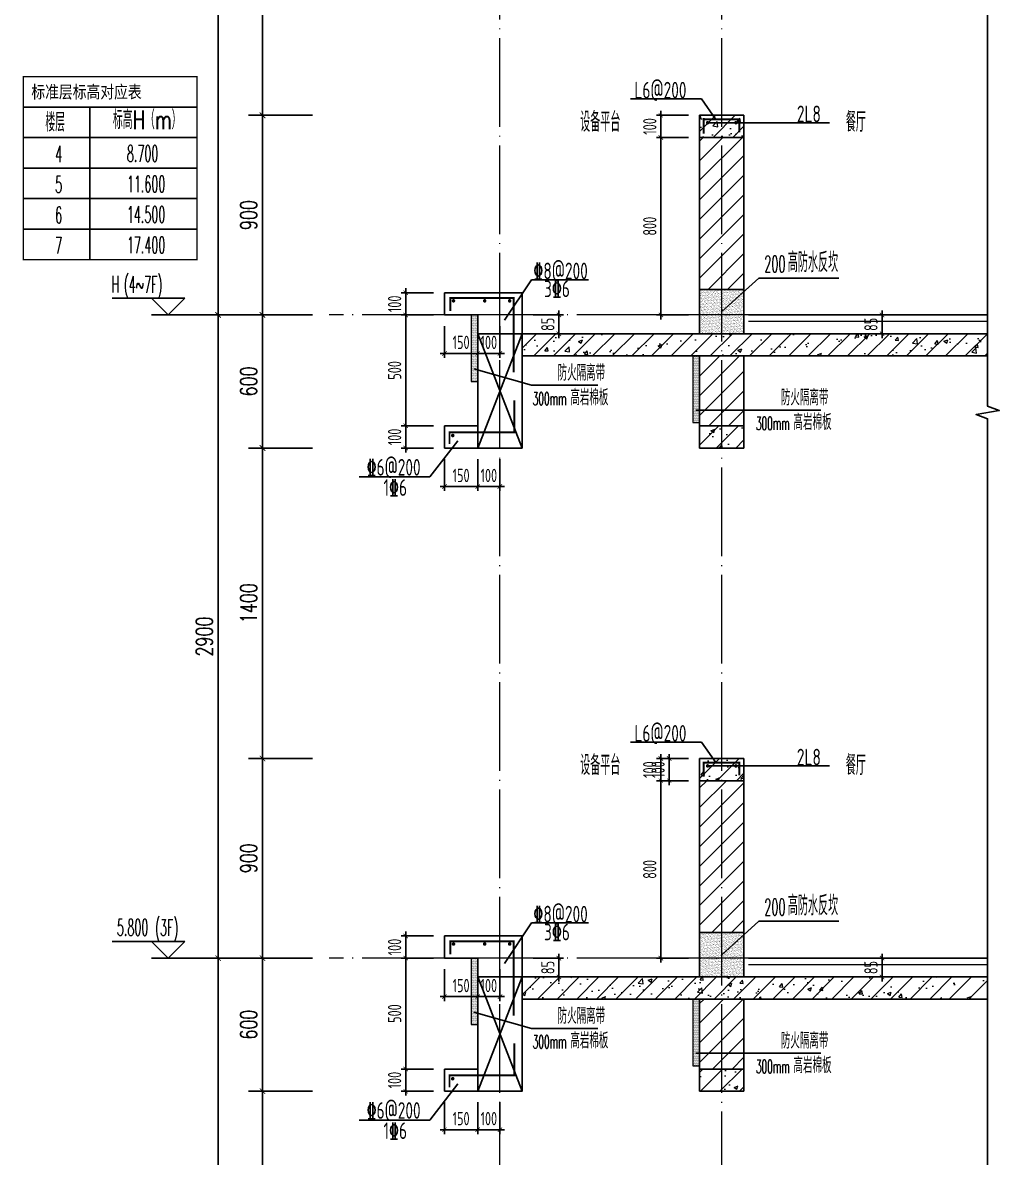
# Model space of a CAD drawing. Extents: x -1058961 to 23600, y -449123 to 2751847.
# Drawn here: x -32614 to -28212, y -28001 to -22885 of the extents above; entities that cross this region are included whole.
import ezdxf

# ---------------------------------------------------------------- set-up
doc = ezdxf.new("R2010")
doc.units = 0
doc.header["$LTSCALE"] = 1000
doc.linetypes.add('DOTE', pattern=[2.42, 2, -0.2, 0.02, -0.2])
doc.layers.get('0').update_dxf_attribs({"linetype": 'CONTINUOUS'})
doc.layers.get('DEFPOINTS').update_dxf_attribs({"linetype": 'CONTINUOUS'})
for name, color, linetype in [('C-Sheet-图框', 101, 'CONTINUOUS'), ('DIM', 2, 'CONTINUOUS'), ('DIM_ELEV', 3, 'CONTINUOUS'), ('DIM_IDEN', 67, 'CONTINUOUS'), ('DIM_SYMB', 3, 'CONTINUOUS'), ('PUB_DIM', 3, 'CONTINUOUS'), ('PUB_TEXT', 2, 'CONTINUOUS'), ('REIN', 6, 'CONTINUOUS'), ('S-大样-砼线', 7, 'CONTINUOUS'), ('S-引出线', 40, 'CONTINUOUS'), ('TEXT', 2, 'CONTINUOUS'), ('WALL', 5, 'CONTINUOUS'), ('看线', 251, 'CONTINUOUS'), ('立面-看线', 251, 'CONTINUOUS')]:
    doc.layers.add(name, color=color, linetype=linetype)
for name, color, linetype, lineweight in [('DOTE', 19, 'DOTE', 9), ('PUB_HATCH', 8, 'CONTINUOUS', 9), ('内粉刷', 37, 'CONTINUOUS', 9)]:
    doc.layers.add(name, color=color, linetype=linetype, lineweight=lineweight)
doc.styles.add('_TCH_DIM', font='SIMPLEX.shx', dxfattribs={"width": 0.7, "bigfont": 'GBCBIG.shx'})
doc.styles.add('_TCH_DIM_T3', font='SIMPLEX', dxfattribs={"width": 0.705882, "bigfont": 'GBCBIG'})
doc.styles.add('DIM_FONT_T3', font='SIMPLEX', dxfattribs={"width": 0.705882, "bigfont": 'GBCBIG'})
doc.styles.add('TSSD_DIMENSION', font='Tssdeng.shx', dxfattribs={"width": 0.7, "bigfont": 'tssdchn.shx'})
doc.styles.add('TSSD_REIN', font='tssdeng.shx', dxfattribs={"width": 0.7, "height": 300, "bigfont": 'tssdchn.shx'})
doc.styles.add('w', font='tssdeng.shx', dxfattribs={"width": 0.8, "bigfont": 'tssdchn.shx'})
doc.styles.add('宋体', font='', dxfattribs={"height": 50})
doc.styles.get('宋体').set_extended_font_data('SimSun')
doc.dimstyles.new('_TCH_ARCH&&25', dxfattribs={"dimtxt": 74.375, "dimasz": 25, "dimexe": 62.5, "dimexo": 75, "dimgap": 25, "dimtad": 1, "dimdec": 0, "dimzin": 0, "dimdsep": 46, "dimtxsty": '_TCH_DIM_T3', "dimblk": 'ARCHTICK', "dimcen": 0.09, "dimclrt": 7, "dimazin": 0, "dimtfac": 1, "dimtdec": 0, "dimtix": 1, "dimtmove": 2, "dimatfit": 3, "dimldrblk": 'ARCHTICK', "dimfxl": 0, "dimtolj": 1, "dimtzin": 0, "dimarcsym": 0})
doc.dimstyles.new('TSSD_20_20', dxfattribs={"dimtxt": 60, "dimasz": 20, "dimexe": 20, "dimexo": 50, "dimgap": 20, "dimtad": 1, "dimdec": 0, "dimzin": 0, "dimdsep": 46, "dimtxsty": 'TSSD_DIMENSION', "dimblk": 'ARCHTICK', "dimblk1": 'ARCHTICK', "dimblk2": 'ARCHTICK', "dimcen": 0, "dimdle": 20, "dimclrt": 7, "dimadec": 0, "dimazin": 0, "dimtfac": 1, "dimtdec": 0, "dimtix": 1, "dimtmove": 2, "dimatfit": 3, "dimfxl": 0, "dimtolj": 1, "dimtzin": 0, "dimarcsym": 0})
pattern_1 = [(45, (0, 0), (-44.194174, 44.194174), []), (50, (0, 0), (179.315046, -15.688034), [18.75, -206.25]), (355, (0, 0), (-34.687833, 188.048033), [15, -165]), (100.4514, (14.94, -1.3), (144.627345, 172.359886), [15.935047, -175.285528]), (46.1842, (0, 50), (266.81026, -41.379754), [28.125, -309.375]), (96.6356, (22.23, 46.55), (233.665676, 243.52947), [23.90257, -262.92825]), (351.1842, (0, 50), (233.66549, 243.52965), [22.5, -247.5]), (21, (25, 37.5), (149.226763, -100.654723), [18.75, -206.25]), (326, (25, 37.5), (60.828833, 181.28751), [15, -165]), (71.4514, (37.44, 29.11), (210.055657, 80.632624), [15.935047, -175.285528]), (37.5, (0, 0), (3.039964, 83.2234635), [0, -163, 0, -167.5, 0, -165.625]), (7.5, (0, 0), (65.767384, 98.602928), [0, -95.5, 0, -159.25, 0, -63.125]), (327.5, (-55.75, 0), (133.455609, -5.638718), [0, -62.5, 0, -195, 0, -258.75]), (317.5, (-80.75, 0), (145.796542, 25.026246), [0, -81.25, 0, -129.5, 0, -183.75])]
pattern_2 = [(45, (0, 44.88), (-44.1941915, 44.1941915), [])]

# ---------------------------------------------------------------- blocks, each defined once
blk = doc.blocks.new('_ArchTick')
at = {"color": 0, "linetype": 'ByBlock', "const_width": 0.15}
blk.add_lwpolyline([(-0.5, -0.5), (0.5, 0.5)], dxfattribs=at)
blk = doc.blocks.new('*D3265')
at = {"layer": 'DEFPOINTS', "color": 0}
for p in [(984614.8, -160825.8), (984789.4, -160825.8), (984789.4, -160925.8)]:
    blk.add_point(p, dxfattribs=at)
at = {"layer": 'DIM', "color": 0, "lineweight": -2}
for p, q in [((984739.4, -160825.8), (984594.8, -160825.8)), ((984614.8, -160825.8), (984614.8, -160805.8)), ((984614.8, -160925.8), (984614.8, -160825.8)), ((984739.4, -160925.8), (984594.8, -160925.8)), ((984614.8, -160925.8), (984614.8, -160945.8))]:
    blk.add_line(p, q, dxfattribs=at)
at = {"layer": 'DIM', "color": 0, "lineweight": -2, "xscale": 20, "yscale": 20, "zscale": 20}
for p, rotation in [((984614.8, -160825.8), 270), ((984614.8, -160925.8), 90)]:
    blk.add_blockref('_ArchTick', p, dxfattribs=dict(at, rotation=rotation))
at = {"layer": 'DIM', "color": 7, "insert": (984564.8, -160875.8), "char_height": 60, "attachment_point": 5, "rotation": 90, "style": 'TSSD_DIMENSION'}
blk.add_mtext('\\A1;100', dxfattribs=at)
blk = doc.blocks.new('*D3266')
at = {"layer": 'DEFPOINTS', "color": 0}
for p in [(984614.8, -160925.8), (984789.4, -160925.8), (984789.4, -161425.8)]:
    blk.add_point(p, dxfattribs=at)
at = {"layer": 'DIM', "color": 0, "lineweight": -2}
for p, q in [((984739.4, -160925.8), (984594.8, -160925.8)), ((984614.8, -161445.8), (984614.8, -160905.8)), ((984739.4, -161425.8), (984594.8, -161425.8))]:
    blk.add_line(p, q, dxfattribs=at)
at = {"layer": 'DIM', "color": 0, "lineweight": -2, "xscale": 20, "yscale": 20, "zscale": 20}
for p, rotation in [((984614.8, -160925.8), 90), ((984614.8, -161425.8), 270)]:
    blk.add_blockref('_ArchTick', p, dxfattribs=dict(at, rotation=rotation))
at = {"layer": 'DIM', "color": 7, "insert": (984564.8, -161175.8), "char_height": 60, "attachment_point": 5, "rotation": 90, "style": 'TSSD_DIMENSION'}
blk.add_mtext('\\A1;500', dxfattribs=at)
blk = doc.blocks.new('*D3267')
at = {"layer": 'DEFPOINTS', "color": 0}
for p in [(984614.8, -161425.8), (984789.4, -161425.8), (984789.4, -161525.8)]:
    blk.add_point(p, dxfattribs=at)
at = {"layer": 'DIM', "color": 0, "lineweight": -2}
for p, q in [((984739.4, -161425.8), (984594.8, -161425.8)), ((984614.8, -161425.8), (984614.8, -161405.8)), ((984614.8, -161525.8), (984614.8, -161425.8)), ((984739.4, -161525.8), (984594.8, -161525.8)), ((984614.8, -161525.8), (984614.8, -161545.8))]:
    blk.add_line(p, q, dxfattribs=at)
at = {"layer": 'DIM', "color": 0, "lineweight": -2, "xscale": 20, "yscale": 20, "zscale": 20}
for p, rotation in [((984614.8, -161425.8), 270), ((984614.8, -161525.8), 90)]:
    blk.add_blockref('_ArchTick', p, dxfattribs=dict(at, rotation=rotation))
at = {"layer": 'DIM', "color": 7, "insert": (984564.8, -161475.8), "char_height": 60, "attachment_point": 5, "rotation": 90, "style": 'TSSD_DIMENSION'}
blk.add_mtext('\\A1;100', dxfattribs=at)
blk = doc.blocks.new('*D3268')
at = {"layer": 'DEFPOINTS', "color": 0}
for p in [(984789.4, -161525.8), (984939.4, -161525.8), (984939.4, -161699.5)]:
    blk.add_point(p, dxfattribs=at)
at = {"layer": 'DIM', "color": 0, "lineweight": -2}
for p, q in [((984789.4, -161575.8), (984789.4, -161719.5)), ((984939.4, -161575.8), (984939.4, -161719.5)), ((984769.4, -161699.5), (984959.4, -161699.5))]:
    blk.add_line(p, q, dxfattribs=at)
at = {"layer": 'DIM', "color": 0, "lineweight": -2, "xscale": 20, "yscale": 20, "zscale": 20, "rotation": 180}
blk.add_blockref('_ArchTick', (984789.4, -161699.5), dxfattribs=at)
at = {"layer": 'DIM', "color": 0, "lineweight": -2, "xscale": 20, "yscale": 20, "zscale": 20}
blk.add_blockref('_ArchTick', (984939.4, -161699.5), dxfattribs=at)
at = {"layer": 'DIM', "color": 7, "insert": (984864.4, -161649.5), "char_height": 60, "attachment_point": 5, "style": 'TSSD_DIMENSION'}
blk.add_mtext('\\A1;150', dxfattribs=at)
blk = doc.blocks.new('*D3269')
at = {"layer": 'DEFPOINTS', "color": 0}
for p in [(984939.4, -161525.8), (985039.4, -161525.8), (985039.4, -161699.5)]:
    blk.add_point(p, dxfattribs=at)
at = {"layer": 'DIM', "color": 0, "lineweight": -2}
for p, q in [((984939.4, -161575.8), (984939.4, -161719.5)), ((985039.4, -161575.8), (985039.4, -161719.5)), ((984939.4, -161699.5), (984919.4, -161699.5)), ((984939.4, -161699.5), (985039.4, -161699.5)), ((985039.4, -161699.5), (985059.4, -161699.5))]:
    blk.add_line(p, q, dxfattribs=at)
at = {"layer": 'DIM', "color": 0, "lineweight": -2, "xscale": 20, "yscale": 20, "zscale": 20}
blk.add_blockref('_ArchTick', (984939.4, -161699.5), dxfattribs=at)
at = {"layer": 'DIM', "color": 0, "lineweight": -2, "xscale": 20, "yscale": 20, "zscale": 20, "rotation": 180}
blk.add_blockref('_ArchTick', (985039.4, -161699.5), dxfattribs=at)
at = {"layer": 'DIM', "color": 7, "insert": (984989.4, -161649.5), "char_height": 60, "attachment_point": 5, "style": 'TSSD_DIMENSION'}
blk.add_mtext('\\A1;100', dxfattribs=at)
blk = doc.blocks.new('*D3270')
at = {"layer": 'DEFPOINTS', "color": 0}
for p in [(986595.7, -160925.8), (986761.7, -160925.8), (986595.7, -161010.8)]:
    blk.add_point(p, dxfattribs=at)
at = {"layer": 'DIM', "color": 0, "lineweight": -2}
for p, q in [((986645.7, -160925.8), (986781.7, -160925.8)), ((986761.7, -160925.8), (986761.7, -160905.8)), ((986761.7, -161010.8), (986761.7, -160925.8)), ((986645.7, -161010.8), (986781.7, -161010.8)), ((986761.7, -161010.8), (986761.7, -161030.8))]:
    blk.add_line(p, q, dxfattribs=at)
at = {"layer": 'DIM', "color": 0, "lineweight": -2, "xscale": 20, "yscale": 20, "zscale": 20}
for p, rotation in [((986761.7, -160925.8), 270), ((986761.7, -161010.8), 90)]:
    blk.add_blockref('_ArchTick', p, dxfattribs=dict(at, rotation=rotation))
at = {"layer": 'DIM', "color": 7, "insert": (986711.7, -160968.3), "char_height": 60, "attachment_point": 5, "rotation": 90, "style": 'TSSD_DIMENSION'}
blk.add_mtext('\\A1;85', dxfattribs=at)
blk = doc.blocks.new('*D3271')
at = {"layer": 'DEFPOINTS', "color": 0}
for p in [(984789.4, -160925.8), (984939.4, -160925.8), (984939.4, -161099.5)]:
    blk.add_point(p, dxfattribs=at)
at = {"layer": 'DIM', "color": 0, "lineweight": -2}
for p, q in [((984789.4, -160975.8), (984789.4, -161119.5)), ((984939.4, -160975.8), (984939.4, -161119.5)), ((984769.4, -161099.5), (984959.4, -161099.5))]:
    blk.add_line(p, q, dxfattribs=at)
at = {"layer": 'DIM', "color": 0, "lineweight": -2, "xscale": 20, "yscale": 20, "zscale": 20, "rotation": 180}
blk.add_blockref('_ArchTick', (984789.4, -161099.5), dxfattribs=at)
at = {"layer": 'DIM', "color": 0, "lineweight": -2, "xscale": 20, "yscale": 20, "zscale": 20}
blk.add_blockref('_ArchTick', (984939.4, -161099.5), dxfattribs=at)
at = {"layer": 'DIM', "color": 7, "insert": (984864.4, -161049.5), "char_height": 60, "attachment_point": 5, "style": 'TSSD_DIMENSION'}
blk.add_mtext('\\A1;150', dxfattribs=at)
blk = doc.blocks.new('*D3272')
at = {"layer": 'DEFPOINTS', "color": 0}
for p in [(984939.4, -160925.8), (985039.4, -160925.8), (985039.4, -161099.5)]:
    blk.add_point(p, dxfattribs=at)
at = {"layer": 'DIM', "color": 0, "lineweight": -2}
for p, q in [((984939.4, -160975.8), (984939.4, -161119.5)), ((985039.4, -160975.8), (985039.4, -161119.5)), ((984939.4, -161099.5), (984919.4, -161099.5)), ((984939.4, -161099.5), (985039.4, -161099.5)), ((985039.4, -161099.5), (985059.4, -161099.5))]:
    blk.add_line(p, q, dxfattribs=at)
at = {"layer": 'DIM', "color": 0, "lineweight": -2, "xscale": 20, "yscale": 20, "zscale": 20}
blk.add_blockref('_ArchTick', (984939.4, -161099.5), dxfattribs=at)
at = {"layer": 'DIM', "color": 0, "lineweight": -2, "xscale": 20, "yscale": 20, "zscale": 20, "rotation": 180}
blk.add_blockref('_ArchTick', (985039.4, -161099.5), dxfattribs=at)
at = {"layer": 'DIM', "color": 7, "insert": (984989.4, -161049.5), "char_height": 60, "attachment_point": 5, "style": 'TSSD_DIMENSION'}
blk.add_mtext('\\A1;100', dxfattribs=at)
blk = doc.blocks.new('*D3273')
at = {"layer": 'DEFPOINTS', "color": 0}
for p in [(985139.4, -160925.8), (985305.4, -160925.8), (985139.4, -161010.8)]:
    blk.add_point(p, dxfattribs=at)
at = {"layer": 'DIM', "color": 0, "lineweight": -2}
for p, q in [((985189.4, -160925.8), (985325.4, -160925.8)), ((985305.4, -160925.8), (985305.4, -160905.8)), ((985305.4, -161010.8), (985305.4, -160925.8)), ((985189.4, -161010.8), (985325.4, -161010.8)), ((985305.4, -161010.8), (985305.4, -161030.8))]:
    blk.add_line(p, q, dxfattribs=at)
at = {"layer": 'DIM', "color": 0, "lineweight": -2, "xscale": 20, "yscale": 20, "zscale": 20}
for p, rotation in [((985305.4, -160925.8), 270), ((985305.4, -161010.8), 90)]:
    blk.add_blockref('_ArchTick', p, dxfattribs=dict(at, rotation=rotation))
at = {"layer": 'DIM', "color": 7, "insert": (985255.4, -160968.3), "char_height": 60, "attachment_point": 5, "rotation": 90, "style": 'TSSD_DIMENSION'}
blk.add_mtext('\\A1;85', dxfattribs=at)
blk = doc.blocks.new('*D3274')
at = {"layer": 'DEFPOINTS', "color": 0}
for p in [(985764.8, -160025.8), (985939.4, -160025.8), (985939.4, -160125.8)]:
    blk.add_point(p, dxfattribs=at)
at = {"layer": 'DIM', "color": 0, "lineweight": -2}
for p, q in [((985764.8, -160025.8), (985764.8, -160005.8)), ((985889.4, -160025.8), (985744.8, -160025.8)), ((985764.8, -160125.8), (985764.8, -160025.8)), ((985889.4, -160125.8), (985744.8, -160125.8)), ((985764.8, -160125.8), (985764.8, -160145.8))]:
    blk.add_line(p, q, dxfattribs=at)
at = {"layer": 'DIM', "color": 0, "lineweight": -2, "xscale": 20, "yscale": 20, "zscale": 20}
for p, rotation in [((985764.8, -160025.8), 270), ((985764.8, -160125.8), 90)]:
    blk.add_blockref('_ArchTick', p, dxfattribs=dict(at, rotation=rotation))
at = {"layer": 'DIM', "color": 7, "insert": (985714.8, -160075.8), "char_height": 60, "attachment_point": 5, "rotation": 90, "style": 'TSSD_DIMENSION'}
blk.add_mtext('\\A1;100', dxfattribs=at)
blk = doc.blocks.new('*D3275')
at = {"layer": 'DEFPOINTS', "color": 0}
for p in [(985764.8, -160125.8), (985939.4, -160125.8), (985939.4, -160925.8)]:
    blk.add_point(p, dxfattribs=at)
at = {"layer": 'DIM', "color": 0, "lineweight": -2}
for p, q in [((985764.8, -160945.8), (985764.8, -160105.8)), ((985889.4, -160125.8), (985744.8, -160125.8)), ((985889.4, -160925.8), (985744.8, -160925.8))]:
    blk.add_line(p, q, dxfattribs=at)
at = {"layer": 'DIM', "color": 0, "lineweight": -2, "xscale": 20, "yscale": 20, "zscale": 20}
for p, rotation in [((985764.8, -160125.8), 90), ((985764.8, -160925.8), 270)]:
    blk.add_blockref('_ArchTick', p, dxfattribs=dict(at, rotation=rotation))
at = {"layer": 'DIM', "color": 7, "insert": (985714.8, -160525.8), "char_height": 60, "attachment_point": 5, "rotation": 90, "style": 'TSSD_DIMENSION'}
blk.add_mtext('\\A1;800', dxfattribs=at)
blk = doc.blocks.new('VDVDXAXFSFFX')
at = {"layer": 'PUB_HATCH'}
h = blk.add_hatch(dxfattribs=at)
h.set_pattern_fill('DOTS', color=251, scale=2, style=0)
h.set_pattern_definition([(0, (924712.4965, -148185.593), (1.5875, 3.175), [0, -3.175])])
h.paths.add_polyline_path([(924682.5, -148185.6), (924712.5, -148185.6), (924712.5, -147935.6), (924712.5, -147885.6), (924712.5, -147885.6), (924712.5, -147885.6), (924682.5, -147885.6)])
at = {"layer": 'DIM_IDEN', "color": 5}
for p, q in [((924695.5, -148129.3), (924955.6, -148202.9)), ((924955.6, -148202.9), (925253.4, -148202.9))]:
    blk.add_line(p, q, dxfattribs=at)
at = {"layer": 'PUB_HATCH', "color": 5}
blk.add_lwpolyline([(924712.5, -147885.6), (924682.5, -147885.6), (924682.5, -148185.6), (924712.5, -148185.6)], close=True, dxfattribs=at)
at = {"layer": 'PUB_TEXT', "style": 'DIM_FONT_T3', "width": 0.705882}
blk.add_text('防火隔离带', height=71.49, dxfattribs=at).set_placement((925072.6, -148181.9))
at = {"layer": 'PUB_TEXT', "color": 5, "style": 'DIM_FONT_T3'}
for s, height, width, p in [('300mm', 59.5, 0.49827, (924960.4, -148292.9)), ('高岩棉板', 71.49, 0.705882, (925129.8, -148292.9))]:
    blk.add_text(s, height=height, dxfattribs=dict(at, width=width)).set_placement(p)
blk = doc.blocks.new('A$C1F6240CC')
at = {"layer": 'PUB_HATCH'}
h = blk.add_hatch(dxfattribs=at)
h.set_pattern_fill('DOTS', color=251, scale=2, style=0)
h.set_pattern_definition([(0, (-2e-08, -300), (1.5875, 3.175), [0, -3.175])])
h.paths.add_polyline_path([(-30, -300), (0, -300), (0, -50), (0, 0), (0, 0), (0, 0), (-30, 0)])
at = {"layer": 'DIM_IDEN', "color": 5}
for p, q in [((-17, -243.7), (275.1, -243.7)), ((275.1, -243.7), (547, -243.7))]:
    blk.add_line(p, q, dxfattribs=at)
at = {"layer": 'PUB_HATCH', "color": 5}
blk.add_lwpolyline([(0, 0), (-30, 0), (-30, -300), (0, -300)], close=True, dxfattribs=at)
at = {"layer": 'PUB_TEXT', "style": 'DIM_FONT_T3', "width": 0.705882}
blk.add_text('防火隔离带', height=71.49, dxfattribs=at).set_placement((366.2, -222.7))
at = {"layer": 'PUB_TEXT', "color": 5, "style": 'DIM_FONT_T3'}
for s, height, width, p in [('高岩棉板', 71.49, 0.705882, (423.4, -333.7)), ('300mm', 59.5, 0.49827, (253.9, -333.7))]:
    blk.add_text(s, height=height, dxfattribs=dict(at, width=width)).set_placement(p)
blk = doc.blocks.new('*D2402')
at = {"layer": 'DEFPOINTS', "color": 0}
for p in [(-31533.1, -27703.1), (-31233.1, -27703.1), (-31233.1, -29103.1)]:
    blk.add_point(p, dxfattribs=at)
at = {"layer": 'PUB_DIM', "color": 0, "lineweight": -2}
for p, q in [((-31308.1, -27703.1), (-31595.6, -27703.1)), ((-31533.1, -29103.1), (-31533.1, -27703.1)), ((-31308.1, -29103.1), (-31595.6, -29103.1))]:
    blk.add_line(p, q, dxfattribs=at)
at = {"layer": 'PUB_DIM', "color": 0, "lineweight": -2, "xscale": 25, "yscale": 25, "zscale": 25}
for p, rotation in [((-31533.1, -27703.1), 90), ((-31533.1, -29103.1), 270)]:
    blk.add_blockref('_ArchTick', p, dxfattribs=dict(at, rotation=rotation))
at = {"layer": 'PUB_DIM', "color": 7, "insert": (-31595.3, -28403.1), "char_height": 74.38, "attachment_point": 5, "rotation": 90, "style": '_TCH_DIM_T3'}
blk.add_mtext('\\A1;1400', dxfattribs=at)
blk = doc.blocks.new('*D2403')
at = {"layer": 'DEFPOINTS', "color": 0}
for p in [(-31533.1, -27103.1), (-31233.1, -27103.1), (-31233.1, -27703.1)]:
    blk.add_point(p, dxfattribs=at)
at = {"layer": 'PUB_DIM', "color": 0, "lineweight": -2}
for p, q in [((-31308.1, -27103.1), (-31595.6, -27103.1)), ((-31533.1, -27703.1), (-31533.1, -27103.1)), ((-31308.1, -27703.1), (-31595.6, -27703.1))]:
    blk.add_line(p, q, dxfattribs=at)
at = {"layer": 'PUB_DIM', "color": 0, "lineweight": -2, "xscale": 25, "yscale": 25, "zscale": 25}
for p, rotation in [((-31533.1, -27103.1), 90), ((-31533.1, -27703.1), 270)]:
    blk.add_blockref('_ArchTick', p, dxfattribs=dict(at, rotation=rotation))
at = {"layer": 'PUB_DIM', "color": 7, "insert": (-31595.3, -27403.1), "char_height": 74.38, "attachment_point": 5, "rotation": 90, "style": '_TCH_DIM_T3'}
blk.add_mtext('\\A1;600', dxfattribs=at)
blk = doc.blocks.new('*D2404')
at = {"layer": 'DEFPOINTS', "color": 0}
for p in [(-31533.1, -26203.1), (-31233.1, -26203.1), (-31233.1, -27103.1)]:
    blk.add_point(p, dxfattribs=at)
at = {"layer": 'PUB_DIM', "color": 0, "lineweight": -2}
for p, q in [((-31308.1, -26203.1), (-31595.6, -26203.1)), ((-31533.1, -27103.1), (-31533.1, -26203.1)), ((-31308.1, -27103.1), (-31595.6, -27103.1))]:
    blk.add_line(p, q, dxfattribs=at)
at = {"layer": 'PUB_DIM', "color": 0, "lineweight": -2, "xscale": 25, "yscale": 25, "zscale": 25}
for p, rotation in [((-31533.1, -26203.1), 90), ((-31533.1, -27103.1), 270)]:
    blk.add_blockref('_ArchTick', p, dxfattribs=dict(at, rotation=rotation))
at = {"layer": 'PUB_DIM', "color": 7, "insert": (-31595.3, -26653.1), "char_height": 74.38, "attachment_point": 5, "rotation": 90, "style": '_TCH_DIM_T3'}
blk.add_mtext('\\A1;900', dxfattribs=at)
blk = doc.blocks.new('*D2405')
at = {"layer": 'DEFPOINTS', "color": 0}
for p in [(-31533.1, -24803.1), (-31233.1, -24803.1), (-31233.1, -26203.1)]:
    blk.add_point(p, dxfattribs=at)
at = {"layer": 'PUB_DIM', "color": 0, "lineweight": -2}
for p, q in [((-31308.1, -24803.1), (-31595.6, -24803.1)), ((-31533.1, -26203.1), (-31533.1, -24803.1)), ((-31308.1, -26203.1), (-31595.6, -26203.1))]:
    blk.add_line(p, q, dxfattribs=at)
at = {"layer": 'PUB_DIM', "color": 0, "lineweight": -2, "xscale": 25, "yscale": 25, "zscale": 25}
for p, rotation in [((-31533.1, -24803.1), 90), ((-31533.1, -26203.1), 270)]:
    blk.add_blockref('_ArchTick', p, dxfattribs=dict(at, rotation=rotation))
at = {"layer": 'PUB_DIM', "color": 7, "insert": (-31595.3, -25503.1), "char_height": 74.38, "attachment_point": 5, "rotation": 90, "style": '_TCH_DIM_T3'}
blk.add_mtext('\\A1;1400', dxfattribs=at)
blk = doc.blocks.new('*D2406')
at = {"layer": 'DEFPOINTS', "color": 0}
for p in [(-31533.1, -24203.1), (-31233.1, -24203.1), (-31233.1, -24803.1)]:
    blk.add_point(p, dxfattribs=at)
at = {"layer": 'PUB_DIM', "color": 0, "lineweight": -2}
for p, q in [((-31308.1, -24203.1), (-31595.6, -24203.1)), ((-31533.1, -24803.1), (-31533.1, -24203.1)), ((-31308.1, -24803.1), (-31595.6, -24803.1))]:
    blk.add_line(p, q, dxfattribs=at)
at = {"layer": 'PUB_DIM', "color": 0, "lineweight": -2, "xscale": 25, "yscale": 25, "zscale": 25}
for p, rotation in [((-31533.1, -24203.1), 90), ((-31533.1, -24803.1), 270)]:
    blk.add_blockref('_ArchTick', p, dxfattribs=dict(at, rotation=rotation))
at = {"layer": 'PUB_DIM', "color": 7, "insert": (-31595.3, -24503.1), "char_height": 74.38, "attachment_point": 5, "rotation": 90, "style": '_TCH_DIM_T3'}
blk.add_mtext('\\A1;600', dxfattribs=at)
blk = doc.blocks.new('*D2407')
at = {"layer": 'DEFPOINTS', "color": 0}
for p in [(-31533.1, -23303.1), (-31233.1, -23303.1), (-31233.1, -24203.1)]:
    blk.add_point(p, dxfattribs=at)
at = {"layer": 'PUB_DIM', "color": 0, "lineweight": -2}
for p, q in [((-31308.1, -23303.1), (-31595.6, -23303.1)), ((-31533.1, -24203.1), (-31533.1, -23303.1)), ((-31308.1, -24203.1), (-31595.6, -24203.1))]:
    blk.add_line(p, q, dxfattribs=at)
at = {"layer": 'PUB_DIM', "color": 0, "lineweight": -2, "xscale": 25, "yscale": 25, "zscale": 25}
for p, rotation in [((-31533.1, -23303.1), 90), ((-31533.1, -24203.1), 270)]:
    blk.add_blockref('_ArchTick', p, dxfattribs=dict(at, rotation=rotation))
at = {"layer": 'PUB_DIM', "color": 7, "insert": (-31595.3, -23753.1), "char_height": 74.38, "attachment_point": 5, "rotation": 90, "style": '_TCH_DIM_T3'}
blk.add_mtext('\\A1;900', dxfattribs=at)
blk = doc.blocks.new('*D2408')
at = {"layer": 'DEFPOINTS', "color": 0}
for p in [(-31533.1, -21903.1), (-31233.1, -21903.1), (-31233.1, -23303.1)]:
    blk.add_point(p, dxfattribs=at)
at = {"layer": 'PUB_DIM', "color": 0, "lineweight": -2}
for p, q in [((-31308.1, -21903.1), (-31595.6, -21903.1)), ((-31533.1, -23303.1), (-31533.1, -21903.1)), ((-31308.1, -23303.1), (-31595.6, -23303.1))]:
    blk.add_line(p, q, dxfattribs=at)
at = {"layer": 'PUB_DIM', "color": 0, "lineweight": -2, "xscale": 25, "yscale": 25, "zscale": 25}
for p, rotation in [((-31533.1, -21903.1), 90), ((-31533.1, -23303.1), 270)]:
    blk.add_blockref('_ArchTick', p, dxfattribs=dict(at, rotation=rotation))
at = {"layer": 'PUB_DIM', "color": 7, "insert": (-31595.3, -22603.1), "char_height": 74.38, "attachment_point": 5, "rotation": 90, "style": '_TCH_DIM_T3'}
blk.add_mtext('\\A1;1400', dxfattribs=at)
blk = doc.blocks.new('*D2419')
at = {"layer": 'DEFPOINTS', "color": 0}
for p in [(-31733.1, -27103.1), (-31233.1, -27103.1), (-31233.1, -30003.1)]:
    blk.add_point(p, dxfattribs=at)
at = {"layer": 'PUB_DIM', "color": 0, "lineweight": -2}
for p, q in [((-31308.1, -27103.1), (-31795.6, -27103.1)), ((-31733.1, -30003.1), (-31733.1, -27103.1)), ((-31308.1, -30003.1), (-31795.6, -30003.1))]:
    blk.add_line(p, q, dxfattribs=at)
at = {"layer": 'PUB_DIM', "color": 0, "lineweight": -2, "xscale": 25, "yscale": 25, "zscale": 25}
for p, rotation in [((-31733.1, -27103.1), 90), ((-31733.1, -30003.1), 270)]:
    blk.add_blockref('_ArchTick', p, dxfattribs=dict(at, rotation=rotation))
at = {"layer": 'PUB_DIM', "color": 7, "insert": (-31795.3, -28553.1), "char_height": 74.38, "attachment_point": 5, "rotation": 90, "style": '_TCH_DIM_T3'}
blk.add_mtext('\\A1;2900', dxfattribs=at)
blk = doc.blocks.new('*D2420')
at = {"layer": 'DEFPOINTS', "color": 0}
for p in [(-31733.1, -24203.1), (-31233.1, -24203.1), (-31233.1, -27103.1)]:
    blk.add_point(p, dxfattribs=at)
at = {"layer": 'PUB_DIM', "color": 0, "lineweight": -2}
for p, q in [((-31308.1, -24203.1), (-31795.6, -24203.1)), ((-31733.1, -27103.1), (-31733.1, -24203.1)), ((-31308.1, -27103.1), (-31795.6, -27103.1))]:
    blk.add_line(p, q, dxfattribs=at)
at = {"layer": 'PUB_DIM', "color": 0, "lineweight": -2, "xscale": 25, "yscale": 25, "zscale": 25}
for p, rotation in [((-31733.1, -24203.1), 90), ((-31733.1, -27103.1), 270)]:
    blk.add_blockref('_ArchTick', p, dxfattribs=dict(at, rotation=rotation))
at = {"layer": 'PUB_DIM', "color": 7, "insert": (-31795.3, -25653.1), "char_height": 74.38, "attachment_point": 5, "rotation": 90, "style": '_TCH_DIM_T3'}
blk.add_mtext('\\A1;2900', dxfattribs=at)
blk = doc.blocks.new('*D2421')
at = {"layer": 'DEFPOINTS', "color": 0}
for p in [(-31733.1, -21303.1), (-31233.1, -21303.1), (-31233.1, -24203.1)]:
    blk.add_point(p, dxfattribs=at)
at = {"layer": 'PUB_DIM', "color": 0, "lineweight": -2}
for p, q in [((-31308.1, -21303.1), (-31795.6, -21303.1)), ((-31733.1, -24203.1), (-31733.1, -21303.1)), ((-31308.1, -24203.1), (-31795.6, -24203.1))]:
    blk.add_line(p, q, dxfattribs=at)
at = {"layer": 'PUB_DIM', "color": 0, "lineweight": -2, "xscale": 25, "yscale": 25, "zscale": 25}
for p, rotation in [((-31733.1, -21303.1), 90), ((-31733.1, -24203.1), 270)]:
    blk.add_blockref('_ArchTick', p, dxfattribs=dict(at, rotation=rotation))
at = {"layer": 'PUB_DIM', "color": 7, "insert": (-31795.3, -22753.1), "char_height": 74.38, "attachment_point": 5, "rotation": 90, "style": '_TCH_DIM_T3'}
blk.add_mtext('\\A1;2900', dxfattribs=at)
blk = doc.blocks.new('*D1425')
at = {"layer": 'DEFPOINTS', "color": 0}
for p in [(-29562.9, -26203.1), (-29699.8, -26303.1), (-29562.9, -26303.1)]:
    blk.add_point(p, dxfattribs=at)
at = {"layer": 'DIM', "color": 0, "lineweight": -2}
for p, q in [((-29699.8, -26203.1), (-29699.8, -26183.1)), ((-29612.9, -26203.1), (-29719.8, -26203.1)), ((-29699.8, -26203.1), (-29699.8, -26303.1)), ((-29612.9, -26303.1), (-29719.8, -26303.1)), ((-29699.8, -26303.1), (-29699.8, -26323.1))]:
    blk.add_line(p, q, dxfattribs=at)
at = {"layer": 'DIM', "color": 0, "lineweight": -2, "xscale": 20, "yscale": 20, "zscale": 20}
for p, rotation in [((-29699.8, -26203.1), 270), ((-29699.8, -26303.1), 90)]:
    blk.add_blockref('_ArchTick', p, dxfattribs=dict(at, rotation=rotation))
at = {"layer": 'DIM', "color": 7, "insert": (-29749.8, -26253.1), "char_height": 60, "attachment_point": 5, "rotation": 90, "style": 'TSSD_DIMENSION'}
blk.add_mtext('\\A1;100', dxfattribs=at)
blk = doc.blocks.new('20210809.02283206')
at = {"layer": 'REIN', "const_width": 9}
blk.add_lwpolyline([(87484.2, 66580.9), (87484.2, 66644.7), (87644.1, 66644.7), (87644.1, 66586.8)], dxfattribs=at)
at = {"layer": 'REIN', "const_width": 8}
for points in [[(87497.7, 66629.7, 1), (87505.7, 66629.7, 1)], [(87625.1, 66629.7, 1), (87633.1, 66629.7, 1)]]:
    blk.add_lwpolyline(points, format="xyb", close=True, dxfattribs=at)
at = {"layer": 'S-引出线'}
for p, q in [((87474.6, 66737), (87154.5, 66737)), ((87538.8, 66644.7), (87474.6, 66737)), ((87501.7, 66629.7), (88051.1, 66629.7))]:
    blk.add_line(p, q, dxfattribs=at)
at = {"layer": 'TEXT', "style": 'w', "width": 0.7}
for s, p in [('L6@200', (87171.5, 66739.2)), ('2L8', (87903.9, 66632.1))]:
    blk.add_text(s, height=75, rotation=0, dxfattribs=at).set_placement(p)
blk = doc.blocks.new('A$C124E38C7')
at = {"layer": 'REIN'}
for points in [[(411.3, 827.6, 9, 9, 0), (411.3, 885.8, 9, 9, 0), (697.1, 885.8, 9, 9, 0), (697.1, 551.1, 9, 9, 0)], [(407.7, 227.9, 9, 9, 0), (407.7, 280.9, 9, 9, 0), (700.1, 280.9, 9, 9, 0), (700.1, 425.3, 9, 9, 0)]]:
    blk.add_lwpolyline(points, format="xyseb", dxfattribs=at)
at = {"layer": 'REIN', "const_width": 8}
for points in [[(421.8, 873.5, 1), (429.8, 873.5, 1)], [(562.3, 873.5, 1), (570.3, 873.5, 1)], [(674.9, 873.5, 1), (682.9, 873.5, 1)], [(418.3, 266.1, 1), (426.3, 266.1, 1)]]:
    blk.add_lwpolyline(points, format="xyb", close=True, dxfattribs=at)
at = {"layer": 'S-大样-砼线'}
for p, q in [((534.9, 724.9), (734.9, 209.8)), ((734.9, 724.9), (534.9, 209.8))]:
    blk.add_line(p, q, dxfattribs=at)
blk.add_lwpolyline([(734.9, 724.9), (534.9, 724.9), (534.9, 209.8), (734.9, 209.8)], close=True, dxfattribs=at)
at = {"layer": 'S-引出线'}
for points in [[(655.5, 786.1), (777.7, 968.3), (1034.7, 968.3)], [(445.3, 242.7), (318.6, 79.6), (0, 79.6)]]:
    blk.add_lwpolyline(points, dxfattribs=at)
at = {"layer": 'TEXT', "style": 'TSSD_REIN', "width": 0.7}
for s, p in [('%%1328@200', (785.9, 970.9)), ('3%%1326', (833.8, 890.1)), ('%%1326@200', (33.9, 85.5)), ('1%%1326', (110.1, -5.8))]:
    blk.add_text(s, height=75, rotation=0, dxfattribs=at).set_placement(p)
blk = doc.blocks.new('GFGDGDRGRDDSA')
at = {"layer": 'PUB_HATCH'}
h = blk.add_hatch(dxfattribs=at)
h.set_pattern_fill('钢筋混凝土', color=256, scale=25, style=0)
h.set_pattern_definition(pattern_1)
h.paths.add_polyline_path([(986139.4, -160125.8), (986139.4, -160025.8), (985939.4, -160025.8), (985939.4, -160125.8)])
h = blk.add_hatch(dxfattribs=at)
h.set_pattern_fill('普通砖', color=256, scale=25, style=0)
h.set_pattern_definition(pattern_2)
h.paths.add_polyline_path([(986139.4, -160810.8), (986139.4, -160125.8), (985939.4, -160125.8), (985939.4, -160810.8)])
h = blk.add_hatch(dxfattribs=at)
h.set_pattern_fill('钢筋混凝土', color=256, scale=25, style=0)
h.set_pattern_definition(pattern_1)
h.paths.add_polyline_path([(985139.4, -161010.8), (985139.4, -161110.8), (987237.9, -161110.8), (987237.9, -161010.8)])
h = blk.add_hatch(dxfattribs=at)
h.set_pattern_fill('普通砖', color=256, scale=25, style=0)
h.set_pattern_definition(pattern_2)
h.paths.add_polyline_path([(985939.4, -161425.8), (986139.4, -161425.8), (986139.4, -161110.8), (985939.4, -161110.8)])
h = blk.add_hatch(dxfattribs=at)
h.set_pattern_fill('钢筋混凝土', color=256, scale=25, style=0)
h.set_pattern_definition(pattern_1)
h.paths.add_polyline_path([(986139.4, -161525.8), (986139.4, -161425.8), (985939.4, -161425.8), (985939.4, -161525.8)])
at = {"layer": '立面-看线'}
h = blk.add_hatch(dxfattribs=at)
h.set_pattern_fill('碎沙', color=256, scale=4)
h.set_pattern_definition([(37.5, (184886.1625, -546372.759), (-0.32000626, 9.78826475), [0, -7.7216, 0, -8.636, 0, -8.255]), (7.5, (184886.163, -546372.759), (8.99046566, 14.33650201), [0, -4.1656, 0, -6.9596, 0, -2.667]), (327.5, (184879.914, -546372.759), (15.819847405, 0.02874369), [0, -2.54, 0, -9.144, 0, -11.938]), (317.5, (184879.914, -546372.759), (15.27112905, 4.45858647), [0, -1.27, 0, -5.9944, 0, -6.858])])
h.paths.add_polyline_path([(985939.4, -161010.8), (986139.4, -161010.8), (986139.4, -160810.8), (985939.4, -160810.8)])
at = {"layer": 'DIM_IDEN'}
for p, q in [((986039.4, -160910.8), (986206.2, -160759.3)), ((986206.2, -160759.3), (986566.4, -160759.3))]:
    blk.add_line(p, q, dxfattribs=at)
at = {"layer": 'WALL'}
for p, q in [((985939.4, -160125.8), (985939.4, -160025.8)), ((985939.4, -160025.8), (986139.4, -160025.8)), ((986139.4, -160125.8), (986139.4, -160025.8)), ((985939.4, -160125.8), (986139.4, -160125.8)), ((985939.4, -160810.8), (985939.4, -160125.8)), ((986139.4, -160810.8), (986139.4, -160125.8)), ((985139.4, -160825.8), (984789.4, -160825.8)), ((984789.4, -160825.8), (984789.4, -160925.8)), ((985139.4, -161010.8), (985139.4, -160825.8)), ((985939.4, -160810.8), (986139.4, -160810.8)), ((984789.4, -160925.8), (984939.4, -160925.8)), ((984939.4, -160925.8), (984939.4, -161425.8)), ((987237.9, -161010.8), (985139.4, -161010.8)), ((987237.9, -161110.8), (987237.9, -161010.8)), ((985139.4, -161525.8), (985139.4, -161110.8)), ((987237.9, -161110.8), (985139.4, -161110.8)), ((985939.4, -161425.8), (985939.4, -161110.8)), ((985939.4, -161110.8), (986139.4, -161110.8)), ((986139.4, -161425.8), (986139.4, -161110.8)), ((984939.4, -161425.8), (984789.4, -161425.8)), ((984789.4, -161425.8), (984789.4, -161525.8)), ((985939.4, -161525.8), (985939.4, -161425.8)), ((985939.4, -161425.8), (986139.4, -161425.8)), ((986139.4, -161525.8), (986139.4, -161425.8)), ((984789.4, -161525.8), (985139.4, -161525.8)), ((985939.4, -161525.8), (986139.4, -161525.8))]:
    blk.add_line(p, q, dxfattribs=at)
blk.add_lwpolyline([(985939.4, -160810.8), (986139.4, -160810.8), (986139.4, -161010.8), (985939.4, -161010.8)], close=True, dxfattribs=at)
at = {"layer": '内粉刷'}
blk.add_lwpolyline([(987237.9, -160955.8), (986159.4, -160955.8)], dxfattribs=at)
at = {"layer": '看线', "color": 32}
blk.add_lwpolyline([(987237.9, -160925.8), (986159.4, -160925.8)], dxfattribs=at)
at = {"layer": 'PUB_TEXT', "style": 'DIM_FONT_T3'}
for s, height, width, p in [('设备平台', 89.36, 0.705882, (985400.9, -160100.2)), ('餐厅', 89.36, 0.705882, (986598.6, -160100.2)), ('高防水反坎', 89.36, 0.705882, (986337.1, -160733)), ('200', 74.38, 0.49827, (986231.2, -160733))]:
    blk.add_text(s, height=height, dxfattribs=dict(at, width=width)).set_placement(p)
at = {"layer": 'DIM'}
for p1, p2, distance, picture, middle in [((985939.4, -160125.8), (985939.4, -160025.8), 174.6, '*D3274', (985714.8, -160075.8)), ((985939.4, -160925.8), (985939.4, -160125.8), 174.6, '*D3275', (985714.8, -160525.8)), ((984789.4, -160925.8), (984789.4, -160825.8), 174.6, '*D3265', (984564.8, -160875.8)), ((984789.4, -161425.8), (984789.4, -160925.8), 174.6, '*D3266', (984564.8, -161175.8)), ((984789.4, -160925.8), (984939.4, -160925.8), -173.7, '*D3271', (984864.4, -161049.5)), ((984939.4, -160925.8), (985039.4, -160925.8), -173.7, '*D3272', (984989.4, -161049.5)), ((985139.4, -161010.8), (985139.4, -160925.8), -166, '*D3273', (985255.4, -160968.3)), ((986595.7, -161010.8), (986595.7, -160925.8), -166, '*D3270', (986711.7, -160968.3)), ((984789.4, -161525.8), (984789.4, -161425.8), 174.6, '*D3267', (984564.8, -161475.8)), ((984789.4, -161525.8), (984939.4, -161525.8), -173.7, '*D3268', (984864.4, -161649.5)), ((984939.4, -161525.8), (985039.4, -161525.8), -173.7, '*D3269', (984989.4, -161649.5))]:
    dim = blk.add_aligned_dim(p1=p1, p2=p2, distance=distance, dimstyle='TSSD_20_20', dxfattribs=at)
    dim.commit()
    dim.dimension.update_dxf_attribs({"geometry": picture, "text_midpoint": middle})

msp = doc.modelspace()

# ---------------------------------------------------------------- linework, layer by layer
at = {"layer": 'C-Sheet-图框', "color": 0}
for p, q in [((-32610.92, -23265.69), (-31828.17, -23265.69)), ((-32610.92, -23265.69), (-31828.17, -23265.69)), ((-32310.61, -23265.69), (-32310.61, -23953.19)), ((-32610.92, -23403.19), (-31828.17, -23403.19)), ((-32610.92, -23540.69), (-31828.17, -23540.69)), ((-32610.92, -23678.19), (-31828.17, -23678.19)), ((-32610.92, -23815.69), (-31828.17, -23815.69))]:
    msp.add_line(p, q, dxfattribs=at)
at = {"layer": 'C-Sheet-图框', "color": 0, "const_width": 6}
msp.add_lwpolyline([(-32610.92, -23953.19), (-31828.17, -23953.19), (-31828.17, -23128.19), (-32610.92, -23128.19)], close=True, dxfattribs=at)
at = {"layer": 'DIM_ELEV'}
for p, q in [((-31883.1, -24128.12), (-32211.1, -24128.12)), ((-31958.1, -24203.12), (-32033.1, -24128.12)), ((-31958.1, -24203.12), (-31883.1, -24128.12)), ((-31533.1, -24203.12), (-32033.1, -24203.12)), ((-31883.1, -27028.12), (-32211.1, -27028.12)), ((-31958.1, -27103.12), (-32033.1, -27028.12)), ((-31958.1, -27103.12), (-31883.1, -27028.12)), ((-31533.1, -27103.12), (-32033.1, -27103.12))]:
    msp.add_line(p, q, dxfattribs=at)
at = {"layer": 'DIM_SYMB'}
msp.add_lwpolyline([(-28264.38, -14983.12), (-28264.38, -24615), (-28211.88, -24634.11), (-28316.88, -24652.62), (-28264.38, -24671.25), (-28264.38, -34303.12)], dxfattribs=at)
at = {"layer": 'DOTE', "color": 1, "linetype": 'DOTE', "ltscale": 0.2}
for p, q in [((-30462.91, -34003.12), (-30462.91, -14403.12)), ((-29462.91, -34003.12), (-29462.91, -14403.12)), ((-28264.38, -24203.12), (-31233.1, -24203.12)), ((-28264.38, -27103.12), (-31233.1, -27103.12))]:
    msp.add_line(p, q, dxfattribs=at)

# ---------------------------------------------------------------- block references
for name, p in [('GFGDGDRGRDDSA', (-1015502.31, 136722.69)), ('VDVDXAXFSFFX', (-955275.41, 123682.47)), ('A$C1F6240CC', (-29562.91, -24388.12)), ('GFGDGDRGRDDSA', (-1015502.31, 133822.69)), ('VDVDXAXFSFFX', (-955275.41, 120782.47)), ('A$C1F6240CC', (-29562.91, -27288.12))]:
    msp.add_blockref(name, p)
at = {"layer": 'REIN'}
for p in [(-117028.09, -89966.23), (-117028.09, -92866.23)]:
    msp.add_blockref('20210809.02283206', p, dxfattribs=at)
at = {"layer": '内粉刷'}
for p in [(-31097.82, -25013.02), (-31097.82, -27913.02)]:
    msp.add_blockref('A$C124E38C7', p, dxfattribs=at)

# ---------------------------------------------------------------- texts
at = {"layer": 'PUB_TEXT', "color": 2, "style": '宋体', "width": 0.8}
msp.add_text('标准层标高对应表', height=56.962, dxfattribs=at).set_placement((-32574.93, -23225.76))
at = {"layer": 'PUB_TEXT', "style": '_TCH_DIM'}
for s, height, width, p in [('标高H（m）', 84.397, 0.7, (-32207.28, -23365.13)), ('楼层', 84.397, 0.7, (-32511.79, -23376.22)), ('4', 74.38, 0.494118, (-32467.5, -23514.35)), ('8.700', 74.375, 0.494118, (-32144.13, -23512.46)), ('5', 74.38, 0.494118, (-32467.5, -23651.85)), ('11.600', 74.375, 0.494118, (-32144.13, -23649.96)), ('6', 74.38, 0.494118, (-32467.5, -23789.35)), ('14.500', 74.375, 0.494118, (-32144.13, -23787.46)), ('7', 74.38, 0.494118, (-32467.5, -23926.85)), ('17.400', 74.375, 0.494118, (-32144.13, -23924.96)), ('H', 74.38, 0.494118, (-32213.7, -24101.87)), ('(4~7F)', 74.375, 0.494118, (-32157.93, -24103.1)), ('5.800', 74.375, 0.494118, (-32189.2, -27001.87)), ('(3F)', 74.375, 0.494118, (-32017.05, -27003.1))]:
    msp.add_text(s, height=height, dxfattribs=dict(at, width=width)).set_placement(p)

# ---------------------------------------------------------------- dimensions: what is measured, and where the dimension line sits
at = {"layer": 'DIM'}
dim = msp.add_linear_dim(base=(-29699.83, -26303.12), p1=(-29562.91, -26203.12), p2=(-29562.91, -26303.12), angle=90, dimstyle='TSSD_20_20', dxfattribs=at)
dim.commit()
dim.dimension.update_dxf_attribs({"geometry": '*D1425', "text_midpoint": (-29749.83, -26253.12)})
at = {"layer": 'PUB_DIM'}
for p1, p2, distance, picture, middle in [((-31233.1, -24203.12), (-31233.1, -21303.12), 500, '*D2421', (-31795.29, -22753.12)), ((-31233.1, -23303.12), (-31233.1, -21903.12), 300, '*D2408', (-31595.29, -22603.12)), ((-31233.1, -24203.12), (-31233.1, -23303.12), 300, '*D2407', (-31595.29, -23753.12)), ((-31233.1, -27103.12), (-31233.1, -24203.12), 500, '*D2420', (-31795.29, -25653.12)), ((-31233.1, -24803.12), (-31233.1, -24203.12), 300, '*D2406', (-31595.29, -24503.12)), ((-31233.1, -26203.12), (-31233.1, -24803.12), 300, '*D2405', (-31595.29, -25503.12)), ((-31233.1, -27103.12), (-31233.1, -26203.12), 300, '*D2404', (-31595.29, -26653.12)), ((-31233.1, -30003.12), (-31233.1, -27103.12), 500, '*D2419', (-31795.29, -28553.12)), ((-31233.1, -27703.12), (-31233.1, -27103.12), 300, '*D2403', (-31595.29, -27403.12)), ((-31233.1, -29103.12), (-31233.1, -27703.12), 300, '*D2402', (-31595.29, -28403.12))]:
    dim = msp.add_aligned_dim(p1=p1, p2=p2, distance=distance, dimstyle='_TCH_ARCH&&25', dxfattribs=at)
    dim.commit()
    dim.dimension.update_dxf_attribs({"geometry": picture, "text_midpoint": middle})

doc.saveas('drawing.dxf')
